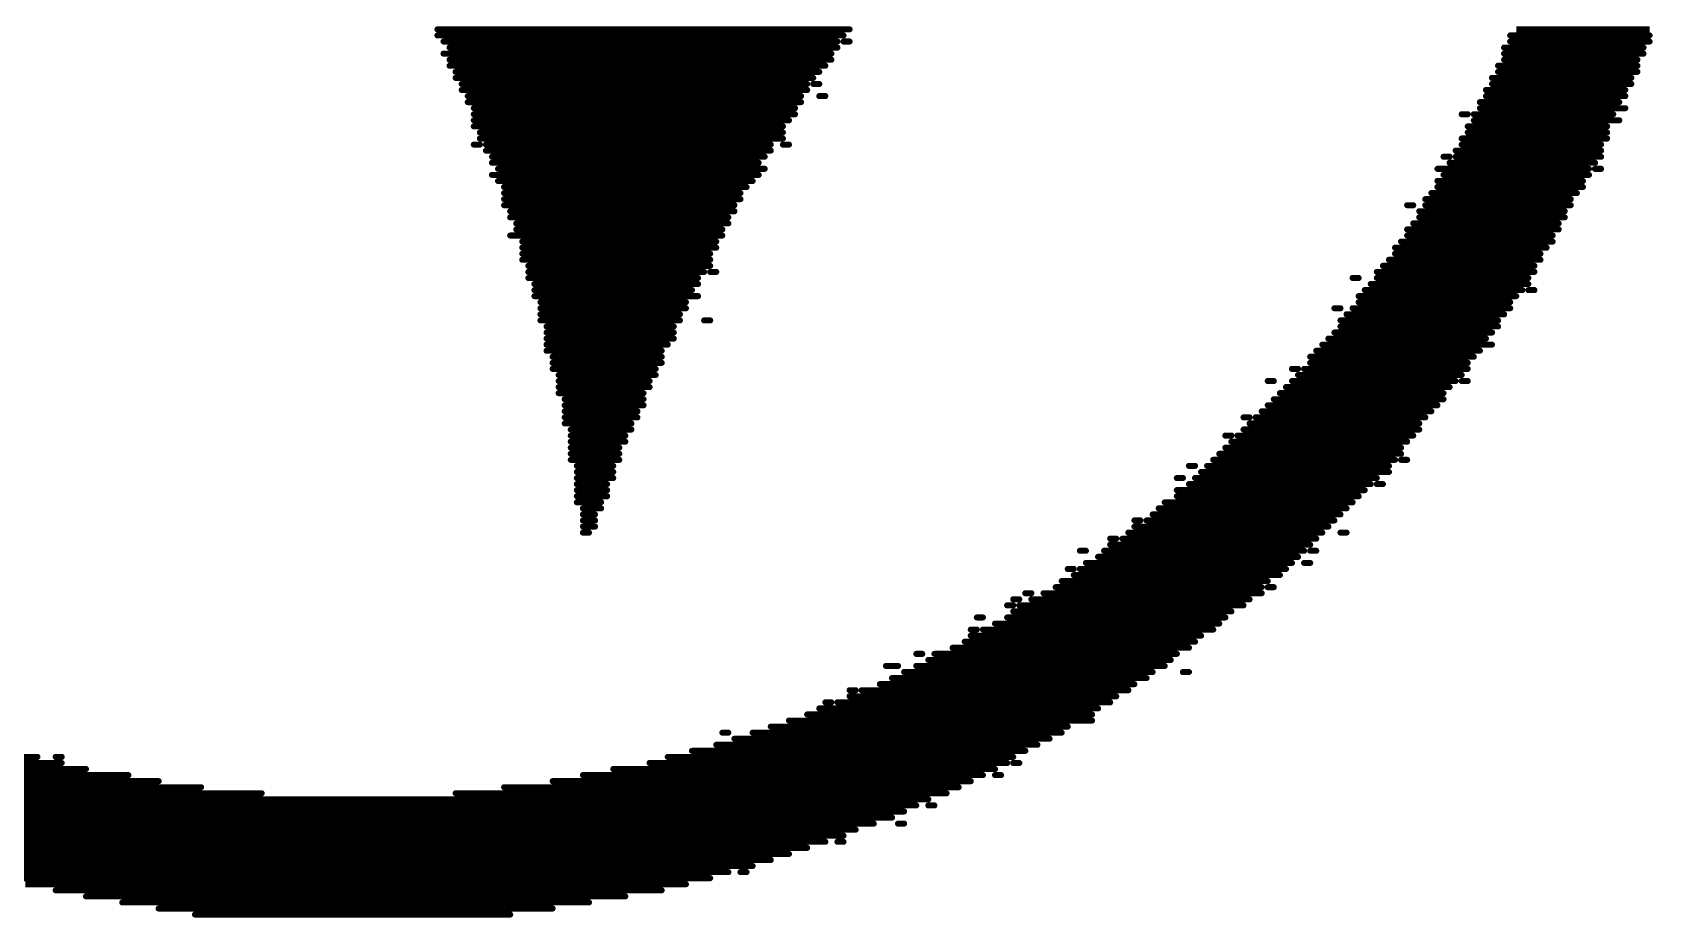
# Model space of a CAD drawing. Header units: millimetres. Extents: x -8 to 110, y -24 to 86.
# Drawn here: x 19.07 to 25.86, y 48.61 to 52.32 of the extents above; entities that cross this region are included whole.
import ezdxf

# ---------------------------------------------------------------- set-up
doc = ezdxf.new("R2010")
doc.units = ezdxf.units.MM
doc.layers.add('BottomOverlay', color=54, linetype='Continuous')

msp = doc.modelspace()

# ---------------------------------------------------------------- linework, layer by layer
at = {"layer": 'BottomOverlay', "const_width": 0.0254}
for points in [[(20.7632, 52.3304), (22.4904, 52.3304)], [(20.7632, 52.305), (22.465, 52.305)], [(20.7886, 52.2796), (22.4396, 52.2796)], [(22.465, 52.2796), (22.4904, 52.2796)], [(25.259, 52.305), (25.8432, 52.305)], [(25.259, 52.2796), (25.8432, 52.2796)], [(25.2844, 52.3304), (25.8432, 52.3304)], [(20.7886, 52.2288), (22.4142, 52.2288)], [(20.814, 52.2542), (22.4396, 52.2542)], [(25.2336, 52.2542), (25.8178, 52.2542)], [(25.2336, 52.2288), (25.8178, 52.2288)], [(20.814, 52.2034), (22.4142, 52.2034)], [(20.814, 52.178), (22.3888, 52.178)], [(20.8394, 52.1526), (22.3634, 52.1526)], [(25.2082, 52.178), (25.7924, 52.178)], [(25.2082, 52.1526), (25.7924, 52.1526)], [(25.2336, 52.2034), (25.7924, 52.2034)], [(20.8394, 52.1272), (22.338, 52.1272)], [(20.8648, 52.1018), (22.3126, 52.1018)], [(20.8648, 52.0764), (22.3126, 52.0764)], [(22.338, 52.1018), (22.3634, 52.1018)], [(25.1574, 52.0764), (25.7416, 52.0764)], [(25.1828, 52.1272), (25.767, 52.1272)], [(25.1828, 52.1018), (25.767, 52.1018)], [(20.8902, 52.051), (22.2872, 52.051)], [(20.8902, 52.0256), (22.2872, 52.0256)], [(22.3634, 52.051), (22.3888, 52.051)], [(25.132, 52.0256), (25.7162, 52.0256)], [(25.1574, 52.051), (25.7416, 52.051)], [(20.9156, 52.0002), (22.2618, 52.0002)], [(20.9156, 51.9748), (22.2618, 51.9748)], [(20.9156, 51.9494), (22.2364, 51.9494)], [(25.0558, 51.9748), (25.0812, 51.9748)], [(25.1066, 51.9748), (25.6908, 51.9748)], [(25.1066, 51.9494), (25.7162, 51.9494)], [(25.132, 52.0002), (25.7416, 52.0002)], [(20.9156, 51.924), (22.211, 51.924)], [(20.941, 51.8986), (22.211, 51.8986)], [(20.941, 51.8732), (22.211, 51.8732)], [(25.0558, 51.8732), (25.6654, 51.8732)], [(25.0812, 51.924), (25.6654, 51.924)], [(25.0812, 51.8986), (25.6654, 51.8986)], [(20.9156, 51.8478), (20.941, 51.8478)], [(20.9664, 51.8478), (22.1602, 51.8478)], [(20.9664, 51.8224), (22.1602, 51.8224)], [(22.211, 51.8478), (22.2364, 51.8478)], [(25.0304, 51.8224), (25.64, 51.8224)], [(25.0558, 51.8478), (25.64, 51.8478)], [(20.9918, 51.797), (22.1348, 51.797)], [(20.9918, 51.7716), (22.1094, 51.7716)], [(21.0172, 51.7462), (22.1348, 51.7462)], [(24.9542, 51.7462), (25.5892, 51.7462)], [(24.9796, 51.797), (25.005, 51.797)], [(25.005, 51.7716), (25.6146, 51.7716)], [(25.0304, 51.797), (25.64, 51.797)], [(25.6146, 51.7462), (25.64, 51.7462)], [(20.9918, 51.7208), (22.1094, 51.7208)], [(21.0172, 51.6954), (22.084, 51.6954)], [(21.0426, 51.67), (22.0586, 51.67)], [(24.9542, 51.6954), (25.5638, 51.6954)], [(24.9542, 51.67), (25.5638, 51.67)], [(24.9796, 51.7208), (25.5892, 51.7208)], [(21.0426, 51.6446), (22.0332, 51.6446)], [(21.0426, 51.6192), (22.0332, 51.6192)], [(21.0426, 51.5938), (22.0078, 51.5938)], [(24.8272, 51.5938), (24.8526, 51.5938)], [(24.9034, 51.6192), (25.513, 51.6192)], [(24.9034, 51.5938), (25.513, 51.5938)], [(24.9288, 51.6446), (25.5384, 51.6446)], [(21.068, 51.5684), (22.0078, 51.5684)], [(21.068, 51.543), (21.9824, 51.543)], [(24.878, 51.5684), (25.4876, 51.5684)], [(24.878, 51.543), (25.4876, 51.543)], [(21.068, 51.4668), (21.957, 51.4668)], [(21.0934, 51.5176), (21.9824, 51.5176)], [(21.0934, 51.4922), (21.957, 51.4922)], [(24.8272, 51.4922), (25.4622, 51.4922)], [(24.8272, 51.4668), (25.4368, 51.4668)], [(24.8526, 51.5176), (25.4622, 51.5176)], [(21.1188, 51.4414), (21.9316, 51.4414)], [(21.1188, 51.416), (21.9316, 51.416)], [(21.1188, 51.3906), (21.9062, 51.3906)], [(24.7764, 51.416), (25.4114, 51.416)], [(24.7764, 51.3906), (25.386, 51.3906)], [(24.8018, 51.4414), (25.4368, 51.4414)], [(21.1188, 51.3652), (21.9062, 51.3652)], [(21.1442, 51.3398), (21.9062, 51.3398)], [(24.7256, 51.3398), (25.3606, 51.3398)], [(24.751, 51.3652), (25.386, 51.3652)], [(21.1442, 51.3144), (21.8808, 51.3144)], [(21.1442, 51.289), (21.8554, 51.289)], [(21.1696, 51.2636), (21.8554, 51.2636)], [(21.9062, 51.3144), (21.9316, 51.3144)], [(24.5986, 51.289), (24.624, 51.289)], [(24.6748, 51.2636), (25.3352, 51.2636)], [(24.7002, 51.3144), (25.3606, 51.3144)], [(24.7002, 51.289), (25.3352, 51.289)], [(21.1696, 51.2382), (21.83, 51.2382)], [(21.1696, 51.2128), (21.8554, 51.2128)], [(21.195, 51.1874), (21.8046, 51.1874)], [(24.624, 51.2128), (25.2844, 51.2128)], [(24.624, 51.1874), (25.259, 51.1874)], [(24.6494, 51.2382), (25.3098, 51.2382)], [(25.3352, 51.2382), (25.3606, 51.2382)], [(21.195, 51.162), (21.8046, 51.162)], [(21.195, 51.1366), (21.7792, 51.1366)], [(24.5224, 51.162), (24.5478, 51.162)], [(24.5732, 51.1366), (25.2336, 51.1366)], [(24.5986, 51.162), (25.259, 51.162)], [(21.195, 51.1112), (21.7792, 51.1112)], [(21.2204, 51.0858), (21.7538, 51.0858)], [(21.2204, 51.0604), (21.7538, 51.0604)], [(21.8808, 51.1112), (21.9062, 51.1112)], [(24.5224, 51.0604), (25.1828, 51.0604)], [(24.5478, 51.1112), (25.2082, 51.1112)], [(24.5478, 51.0858), (25.2082, 51.0858)], [(21.2204, 51.035), (21.7538, 51.035)], [(21.2204, 51.0096), (21.7284, 51.0096)], [(21.2204, 50.9842), (21.703, 50.9842)], [(24.4462, 50.9842), (25.132, 50.9842)], [(24.4716, 51.0096), (25.1828, 51.0096)], [(24.497, 51.035), (25.1574, 51.035)], [(21.2458, 50.9588), (21.703, 50.9588)], [(21.2458, 50.9334), (21.703, 50.9334)], [(24.4208, 50.9588), (25.1066, 50.9588)], [(24.4208, 50.9334), (25.0812, 50.9334)], [(21.2458, 50.908), (21.6776, 50.908)], [(21.2712, 50.8826), (21.6776, 50.8826)], [(21.2712, 50.8572), (21.6522, 50.8572)], [(24.243, 50.8572), (24.2684, 50.8572)], [(24.3446, 50.908), (24.37, 50.908)], [(24.3446, 50.8572), (25.0304, 50.8572)], [(24.37, 50.8826), (25.0558, 50.8826)], [(24.3954, 50.908), (25.0812, 50.908)], [(25.0558, 50.8572), (25.0812, 50.8572)], [(21.2712, 50.8318), (21.6522, 50.8318)], [(21.2712, 50.8064), (21.6268, 50.8064)], [(21.2966, 50.781), (21.6268, 50.781)], [(24.2684, 50.781), (24.9796, 50.781)], [(24.2938, 50.8064), (24.9796, 50.8064)], [(24.3192, 50.8318), (25.005, 50.8318)], [(21.2966, 50.7556), (21.6268, 50.7556)], [(21.2966, 50.7302), (21.6014, 50.7302)], [(24.2176, 50.7302), (24.9288, 50.7302)], [(24.243, 50.7556), (24.9542, 50.7556)], [(21.2966, 50.7048), (21.6014, 50.7048)], [(21.2966, 50.6794), (21.576, 50.6794)], [(21.322, 50.654), (21.576, 50.654)], [(24.1414, 50.7048), (24.1668, 50.7048)], [(24.1414, 50.654), (24.878, 50.654)], [(24.1668, 50.6794), (24.878, 50.6794)], [(24.1922, 50.7048), (24.9034, 50.7048)], [(21.322, 50.6286), (21.5506, 50.6286)], [(21.322, 50.6032), (21.5506, 50.6032)], [(21.322, 50.5778), (21.5252, 50.5778)], [(24.0652, 50.6286), (24.0906, 50.6286)], [(24.0652, 50.5778), (24.8018, 50.5778)], [(24.0906, 50.6032), (24.8272, 50.6032)], [(24.116, 50.6286), (24.8526, 50.6286)], [(21.322, 50.5524), (21.5252, 50.5524)], [(21.322, 50.527), (21.5252, 50.527)], [(24.0144, 50.527), (24.7764, 50.527)], [(24.0398, 50.5524), (24.8018, 50.5524)], [(24.8018, 50.527), (24.8272, 50.527)], [(21.3474, 50.5016), (21.4998, 50.5016)], [(21.3474, 50.4762), (21.4998, 50.4762)], [(21.3474, 50.4508), (21.4998, 50.4508)], [(23.862, 50.4508), (23.8874, 50.4508)], [(23.9128, 50.5016), (23.9382, 50.5016)], [(23.9382, 50.4508), (24.7002, 50.4508)], [(23.9636, 50.4762), (24.751, 50.4762)], [(23.989, 50.5016), (24.751, 50.5016)], [(21.3474, 50.4254), (21.4744, 50.4254)], [(21.3474, 50.4), (21.4744, 50.4)], [(21.3474, 50.3746), (21.4744, 50.3746)], [(23.862, 50.4), (24.6494, 50.4)], [(23.862, 50.3746), (24.624, 50.3746)], [(23.9128, 50.4254), (24.6748, 50.4254)], [(24.7002, 50.4254), (24.7256, 50.4254)], [(21.3474, 50.3492), (21.449, 50.3492)], [(21.3728, 50.3238), (21.449, 50.3238)], [(23.7858, 50.3238), (24.5732, 50.3238)], [(23.8112, 50.3492), (24.5986, 50.3492)], [(21.3728, 50.2984), (21.4236, 50.2984)], [(21.3728, 50.273), (21.4236, 50.273)], [(21.3728, 50.2476), (21.4236, 50.2476)], [(23.6842, 50.273), (23.7096, 50.273)], [(23.6842, 50.2476), (24.497, 50.2476)], [(23.735, 50.273), (24.5224, 50.273)], [(23.7604, 50.2984), (24.5478, 50.2984)], [(21.3728, 50.2222), (21.3982, 50.2222)], [(23.5826, 50.1968), (23.608, 50.1968)], [(23.5826, 50.1714), (24.4208, 50.1714)], [(23.6334, 50.1968), (24.4462, 50.1968)], [(23.6588, 50.2222), (24.4716, 50.2222)], [(24.5478, 50.2222), (24.5732, 50.2222)], [(23.4556, 50.146), (23.481, 50.146)], [(23.5318, 50.1206), (24.37, 50.1206)], [(23.5572, 50.146), (24.3954, 50.146)], [(24.4208, 50.146), (24.4462, 50.146)], [(23.4048, 50.0698), (23.4302, 50.0698)], [(23.4302, 50.0444), (24.2938, 50.0444)], [(23.4556, 50.0698), (24.3192, 50.0698)], [(23.481, 50.0952), (24.3446, 50.0952)], [(24.3954, 50.0952), (24.4208, 50.0952)], [(23.227, 49.9682), (23.2524, 49.9682)], [(23.3032, 49.9682), (24.2176, 49.9682)], [(23.354, 49.9936), (24.2176, 49.9936)], [(23.3794, 50.019), (24.243, 50.019)], [(24.243, 49.9936), (24.2684, 49.9936)], [(23.1508, 49.9174), (23.1762, 49.9174)], [(23.1762, 49.9428), (23.2016, 49.9428)], [(23.2016, 49.9174), (24.1414, 49.9174)], [(23.2524, 49.9428), (24.1668, 49.9428)], [(23.0238, 49.8666), (23.0492, 49.8666)], [(23.1, 49.8412), (24.0398, 49.8412)], [(23.1508, 49.8666), (24.0652, 49.8666)], [(23.1762, 49.892), (24.0906, 49.892)], [(22.973, 49.765), (23.9382, 49.765)], [(22.9984, 49.8158), (23.0238, 49.8158)], [(22.9984, 49.7904), (23.9636, 49.7904)], [(23.0492, 49.8158), (24.0144, 49.8158)], [(22.7698, 49.7142), (22.7952, 49.7142)], [(22.846, 49.7142), (23.862, 49.7142)], [(22.9222, 49.7396), (23.9128, 49.7396)], [(22.6428, 49.6634), (22.6936, 49.6634)], [(22.719, 49.638), (23.7604, 49.638)], [(22.7698, 49.6634), (23.8112, 49.6634)], [(22.8206, 49.6888), (23.8366, 49.6888)], [(23.8874, 49.638), (23.9128, 49.638)], [(22.4904, 49.5618), (22.5158, 49.5618)], [(22.5412, 49.5618), (23.6588, 49.5618)], [(22.6174, 49.5872), (23.6842, 49.5872)], [(22.6682, 49.6126), (23.735, 49.6126)], [(22.3888, 49.511), (22.4142, 49.511)], [(22.4396, 49.511), (23.5826, 49.511)], [(22.4904, 49.5364), (23.608, 49.5364)], [(22.2364, 49.4348), (23.5064, 49.4348)], [(22.3126, 49.4602), (23.5064, 49.4602)], [(22.3634, 49.4856), (23.5318, 49.4856)], [(21.957, 49.384), (21.9824, 49.384)], [(22.0078, 49.3586), (23.3286, 49.3586)], [(22.084, 49.384), (23.3794, 49.384)], [(22.1602, 49.4094), (23.4048, 49.4094)], [(21.83, 49.3078), (23.227, 49.3078)], [(21.9316, 49.3332), (23.2778, 49.3332)], [(17.6644, 49.2824), (19.0868, 49.2824)], [(17.7152, 49.257), (19.1884, 49.257)], [(17.7406, 49.2316), (19.29, 49.2316)], [(19.163, 49.2824), (19.1884, 49.2824)], [(21.4998, 49.2316), (23.1, 49.2316)], [(21.6522, 49.257), (23.1508, 49.257)], [(21.7284, 49.2824), (23.1762, 49.2824)], [(23.1762, 49.257), (23.2016, 49.257)], [(17.8168, 49.2062), (19.4678, 49.2062)], [(17.8676, 49.1808), (19.5948, 49.1808)], [(17.893, 49.1554), (19.7726, 49.1554)], [(21.0426, 49.1554), (22.9476, 49.1554)], [(21.2458, 49.1808), (22.9984, 49.1808)], [(21.3728, 49.2062), (23.0492, 49.2062)], [(23.1, 49.2062), (23.1254, 49.2062)], [(17.9692, 49.13), (20.0266, 49.13)], [(18.02, 49.1046), (22.8206, 49.1046)], [(20.8394, 49.13), (22.8968, 49.13)], [(18.0454, 49.0792), (22.7698, 49.0792)], [(18.1216, 49.0538), (22.719, 49.0538)], [(18.1978, 49.0284), (22.6682, 49.0284)], [(22.8206, 49.0792), (22.846, 49.0792)], [(18.2486, 49.003), (22.592, 49.003)], [(18.2994, 48.9776), (22.5158, 48.9776)], [(18.3756, 48.9522), (22.465, 48.9522)], [(22.6936, 49.003), (22.719, 49.003)], [(18.4264, 48.9268), (22.3888, 48.9268)], [(18.528, 48.9014), (22.3126, 48.9014)], [(22.4396, 48.9268), (22.465, 48.9268)], [(18.6042, 48.876), (22.2364, 48.876)], [(18.6804, 48.8506), (22.1602, 48.8506)], [(18.7566, 48.8252), (22.084, 48.8252)], [(18.8582, 48.7998), (21.9824, 48.7998)], [(18.9344, 48.7744), (21.9062, 48.7744)], [(19.036, 48.749), (21.8046, 48.749)], [(22.0332, 48.7998), (22.0586, 48.7998)], [(19.163, 48.7236), (21.703, 48.7236)], [(19.29, 48.6982), (21.5506, 48.6982)], [(19.4424, 48.6728), (21.3982, 48.6728)], [(19.5948, 48.6474), (21.2458, 48.6474)], [(19.7472, 48.622), (21.068, 48.622)]]:
    msp.add_lwpolyline(points, dxfattribs=at)
at = {"layer": 'BottomOverlay', "const_width": 0.0127}
for points in [[(20.7569, 52.3304, 1), (20.7696, 52.3304, 1)], [(20.7569, 52.305, 1), (20.7696, 52.305, 1)], [(20.7823, 52.2796, 1), (20.795, 52.2796, 1)], [(22.4333, 52.2796, 1), (22.446, 52.2796, 1)], [(22.4587, 52.305, 1), (22.4714, 52.305, 1)], [(22.4587, 52.2796, 1), (22.4714, 52.2796, 1)], [(22.4841, 52.3304, 1), (22.4968, 52.3304, 1)], [(22.4841, 52.2796, 1), (22.4968, 52.2796, 1)], [(25.2527, 52.305, 1), (25.2654, 52.305, 1)], [(25.2527, 52.2796, 1), (25.2654, 52.2796, 1)], [(25.8369, 52.305, 1), (25.8496, 52.305, 1)], [(25.8369, 52.2796, 1), (25.8496, 52.2796, 1)], [(20.7823, 52.2288, 1), (20.795, 52.2288, 1)], [(20.8077, 52.2542, 1), (20.8204, 52.2542, 1)], [(22.4079, 52.2288, 1), (22.4206, 52.2288, 1)], [(22.4333, 52.2542, 1), (22.446, 52.2542, 1)], [(25.2273, 52.2542, 1), (25.24, 52.2542, 1)], [(25.2273, 52.2288, 1), (25.24, 52.2288, 1)], [(25.8115, 52.2542, 1), (25.8242, 52.2542, 1)], [(25.8115, 52.2288, 1), (25.8242, 52.2288, 1)], [(20.8077, 52.2034, 1), (20.8204, 52.2034, 1)], [(20.8077, 52.178, 1), (20.8204, 52.178, 1)], [(20.8331, 52.1526, 1), (20.8458, 52.1526, 1)], [(22.3571, 52.1526, 1), (22.3698, 52.1526, 1)], [(22.3825, 52.178, 1), (22.3952, 52.178, 1)], [(22.4079, 52.2034, 1), (22.4206, 52.2034, 1)], [(25.2019, 52.178, 1), (25.2146, 52.178, 1)], [(25.2019, 52.1526, 1), (25.2146, 52.1526, 1)], [(25.2273, 52.2034, 1), (25.24, 52.2034, 1)], [(25.7861, 52.2034, 1), (25.7988, 52.2034, 1)], [(25.7861, 52.178, 1), (25.7988, 52.178, 1)], [(25.7861, 52.1526, 1), (25.7988, 52.1526, 1)], [(20.8331, 52.1272, 1), (20.8458, 52.1272, 1)], [(20.8585, 52.1018, 1), (20.8712, 52.1018, 1)], [(20.8585, 52.0764, 1), (20.8712, 52.0764, 1)], [(22.3063, 52.1018, 1), (22.319, 52.1018, 1)], [(22.3063, 52.0764, 1), (22.319, 52.0764, 1)], [(22.3317, 52.1272, 1), (22.3444, 52.1272, 1)], [(22.3317, 52.1018, 1), (22.3444, 52.1018, 1)], [(22.3571, 52.1018, 1), (22.3698, 52.1018, 1)], [(25.1511, 52.0764, 1), (25.1638, 52.0764, 1)], [(25.1765, 52.1272, 1), (25.1892, 52.1272, 1)], [(25.1765, 52.1018, 1), (25.1892, 52.1018, 1)], [(25.7353, 52.0764, 1), (25.748, 52.0764, 1)], [(25.7607, 52.1272, 1), (25.7734, 52.1272, 1)], [(25.7607, 52.1018, 1), (25.7734, 52.1018, 1)], [(20.8839, 52.051, 1), (20.8966, 52.051, 1)], [(20.8839, 52.0256, 1), (20.8966, 52.0256, 1)], [(22.2809, 52.051, 1), (22.2936, 52.051, 1)], [(22.2809, 52.0256, 1), (22.2936, 52.0256, 1)], [(22.3571, 52.051, 1), (22.3698, 52.051, 1)], [(22.3825, 52.051, 1), (22.3952, 52.051, 1)], [(25.1257, 52.0256, 1), (25.1384, 52.0256, 1)], [(25.1511, 52.051, 1), (25.1638, 52.051, 1)], [(25.7099, 52.0256, 1), (25.7226, 52.0256, 1)], [(25.7353, 52.051, 1), (25.748, 52.051, 1)], [(20.9093, 52.0002, 1), (20.922, 52.0002, 1)], [(20.9093, 51.9748, 1), (20.922, 51.9748, 1)], [(20.9093, 51.9494, 1), (20.922, 51.9494, 1)], [(22.2301, 51.9494, 1), (22.2428, 51.9494, 1)], [(22.2555, 52.0002, 1), (22.2682, 52.0002, 1)], [(22.2555, 51.9748, 1), (22.2682, 51.9748, 1)], [(25.0495, 51.9748, 1), (25.0622, 51.9748, 1)], [(25.0749, 51.9748, 1), (25.0876, 51.9748, 1)], [(25.1003, 51.9748, 1), (25.113, 51.9748, 1)], [(25.1003, 51.9494, 1), (25.113, 51.9494, 1)], [(25.1257, 52.0002, 1), (25.1384, 52.0002, 1)], [(25.6845, 51.9748, 1), (25.6972, 51.9748, 1)], [(25.7099, 51.9494, 1), (25.7226, 51.9494, 1)], [(25.7353, 52.0002, 1), (25.748, 52.0002, 1)], [(20.9093, 51.924, 1), (20.922, 51.924, 1)], [(20.9347, 51.8986, 1), (20.9474, 51.8986, 1)], [(20.9347, 51.8732, 1), (20.9474, 51.8732, 1)], [(22.2047, 51.924, 1), (22.2174, 51.924, 1)], [(22.2047, 51.8986, 1), (22.2174, 51.8986, 1)], [(22.2047, 51.8732, 1), (22.2174, 51.8732, 1)], [(25.0495, 51.8732, 1), (25.0622, 51.8732, 1)], [(25.0749, 51.924, 1), (25.0876, 51.924, 1)], [(25.0749, 51.8986, 1), (25.0876, 51.8986, 1)], [(25.6591, 51.924, 1), (25.6718, 51.924, 1)], [(25.6591, 51.8986, 1), (25.6718, 51.8986, 1)], [(25.6591, 51.8732, 1), (25.6718, 51.8732, 1)], [(20.9093, 51.8478, 1), (20.922, 51.8478, 1)], [(20.9347, 51.8478, 1), (20.9474, 51.8478, 1)], [(20.9601, 51.8478, 1), (20.9728, 51.8478, 1)], [(20.9601, 51.8224, 1), (20.9728, 51.8224, 1)], [(22.1539, 51.8478, 1), (22.1666, 51.8478, 1)], [(22.1539, 51.8224, 1), (22.1666, 51.8224, 1)], [(22.2047, 51.8478, 1), (22.2174, 51.8478, 1)], [(22.2301, 51.8478, 1), (22.2428, 51.8478, 1)], [(25.0241, 51.8224, 1), (25.0368, 51.8224, 1)], [(25.0495, 51.8478, 1), (25.0622, 51.8478, 1)], [(25.6337, 51.8478, 1), (25.6464, 51.8478, 1)], [(25.6337, 51.8224, 1), (25.6464, 51.8224, 1)], [(20.9855, 51.797, 1), (20.9982, 51.797, 1)], [(20.9855, 51.7716, 1), (20.9982, 51.7716, 1)], [(21.0109, 51.7462, 1), (21.0236, 51.7462, 1)], [(22.1031, 51.7716, 1), (22.1158, 51.7716, 1)], [(22.1285, 51.797, 1), (22.1412, 51.797, 1)], [(22.1285, 51.7462, 1), (22.1412, 51.7462, 1)], [(24.9479, 51.7462, 1), (24.9606, 51.7462, 1)], [(24.9733, 51.797, 1), (24.986, 51.797, 1)], [(24.9987, 51.797, 1), (25.0114, 51.797, 1)], [(24.9987, 51.7716, 1), (25.0114, 51.7716, 1)], [(25.0241, 51.797, 1), (25.0368, 51.797, 1)], [(25.5829, 51.7462, 1), (25.5956, 51.7462, 1)], [(25.6083, 51.7716, 1), (25.621, 51.7716, 1)], [(25.6083, 51.7462, 1), (25.621, 51.7462, 1)], [(25.6337, 51.797, 1), (25.6464, 51.797, 1)], [(25.6337, 51.7462, 1), (25.6464, 51.7462, 1)], [(20.9855, 51.7208, 1), (20.9982, 51.7208, 1)], [(21.0109, 51.6954, 1), (21.0236, 51.6954, 1)], [(21.0363, 51.67, 1), (21.049, 51.67, 1)], [(22.0523, 51.67, 1), (22.065, 51.67, 1)], [(22.0777, 51.6954, 1), (22.0904, 51.6954, 1)], [(22.1031, 51.7208, 1), (22.1158, 51.7208, 1)], [(24.9479, 51.6954, 1), (24.9606, 51.6954, 1)], [(24.9479, 51.67, 1), (24.9606, 51.67, 1)], [(24.9733, 51.7208, 1), (24.986, 51.7208, 1)], [(25.5575, 51.6954, 1), (25.5702, 51.6954, 1)], [(25.5575, 51.67, 1), (25.5702, 51.67, 1)], [(25.5829, 51.7208, 1), (25.5956, 51.7208, 1)], [(21.0363, 51.6446, 1), (21.049, 51.6446, 1)], [(21.0363, 51.6192, 1), (21.049, 51.6192, 1)], [(21.0363, 51.5938, 1), (21.049, 51.5938, 1)], [(22.0015, 51.5938, 1), (22.0142, 51.5938, 1)], [(22.0269, 51.6446, 1), (22.0396, 51.6446, 1)], [(22.0269, 51.6192, 1), (22.0396, 51.6192, 1)], [(24.8209, 51.5938, 1), (24.8336, 51.5938, 1)], [(24.8463, 51.5938, 1), (24.859, 51.5938, 1)], [(24.8971, 51.6192, 1), (24.9098, 51.6192, 1)], [(24.8971, 51.5938, 1), (24.9098, 51.5938, 1)], [(24.9225, 51.6446, 1), (24.9352, 51.6446, 1)], [(25.5067, 51.6192, 1), (25.5194, 51.6192, 1)], [(25.5067, 51.5938, 1), (25.5194, 51.5938, 1)], [(25.5321, 51.6446, 1), (25.5448, 51.6446, 1)], [(21.0617, 51.5684, 1), (21.0744, 51.5684, 1)], [(21.0617, 51.543, 1), (21.0744, 51.543, 1)], [(21.9761, 51.543, 1), (21.9888, 51.543, 1)], [(22.0015, 51.5684, 1), (22.0142, 51.5684, 1)], [(24.8717, 51.5684, 1), (24.8844, 51.5684, 1)], [(24.8717, 51.543, 1), (24.8844, 51.543, 1)], [(25.4813, 51.5684, 1), (25.494, 51.5684, 1)], [(25.4813, 51.543, 1), (25.494, 51.543, 1)], [(21.0617, 51.4668, 1), (21.0744, 51.4668, 1)], [(21.0871, 51.5176, 1), (21.0998, 51.5176, 1)], [(21.0871, 51.4922, 1), (21.0998, 51.4922, 1)], [(21.9507, 51.4922, 1), (21.9634, 51.4922, 1)], [(21.9507, 51.4668, 1), (21.9634, 51.4668, 1)], [(21.9761, 51.5176, 1), (21.9888, 51.5176, 1)], [(24.8209, 51.4922, 1), (24.8336, 51.4922, 1)], [(24.8209, 51.4668, 1), (24.8336, 51.4668, 1)], [(24.8463, 51.5176, 1), (24.859, 51.5176, 1)], [(25.4305, 51.4668, 1), (25.4432, 51.4668, 1)], [(25.4559, 51.5176, 1), (25.4686, 51.5176, 1)], [(25.4559, 51.4922, 1), (25.4686, 51.4922, 1)], [(21.1125, 51.4414, 1), (21.1252, 51.4414, 1)], [(21.1125, 51.416, 1), (21.1252, 51.416, 1)], [(21.1125, 51.3906, 1), (21.1252, 51.3906, 1)], [(21.8999, 51.3906, 1), (21.9126, 51.3906, 1)], [(21.9253, 51.4414, 1), (21.938, 51.4414, 1)], [(21.9253, 51.416, 1), (21.938, 51.416, 1)], [(24.7701, 51.416, 1), (24.7828, 51.416, 1)], [(24.7701, 51.3906, 1), (24.7828, 51.3906, 1)], [(24.7955, 51.4414, 1), (24.8082, 51.4414, 1)], [(25.3797, 51.3906, 1), (25.3924, 51.3906, 1)], [(25.4051, 51.416, 1), (25.4178, 51.416, 1)], [(25.4305, 51.4414, 1), (25.4432, 51.4414, 1)], [(21.1125, 51.3652, 1), (21.1252, 51.3652, 1)], [(21.1379, 51.3398, 1), (21.1506, 51.3398, 1)], [(21.8999, 51.3652, 1), (21.9126, 51.3652, 1)], [(21.8999, 51.3398, 1), (21.9126, 51.3398, 1)], [(24.7193, 51.3398, 1), (24.732, 51.3398, 1)], [(24.7447, 51.3652, 1), (24.7574, 51.3652, 1)], [(25.3543, 51.3398, 1), (25.367, 51.3398, 1)], [(25.3797, 51.3652, 1), (25.3924, 51.3652, 1)], [(21.1379, 51.3144, 1), (21.1506, 51.3144, 1)], [(21.1379, 51.289, 1), (21.1506, 51.289, 1)], [(21.1633, 51.2636, 1), (21.176, 51.2636, 1)], [(21.8491, 51.289, 1), (21.8618, 51.289, 1)], [(21.8491, 51.2636, 1), (21.8618, 51.2636, 1)], [(21.8745, 51.3144, 1), (21.8872, 51.3144, 1)], [(21.8999, 51.3144, 1), (21.9126, 51.3144, 1)], [(21.9253, 51.3144, 1), (21.938, 51.3144, 1)], [(24.5923, 51.289, 1), (24.605, 51.289, 1)], [(24.6177, 51.289, 1), (24.6304, 51.289, 1)], [(24.6685, 51.2636, 1), (24.6812, 51.2636, 1)], [(24.6939, 51.3144, 1), (24.7066, 51.3144, 1)], [(24.6939, 51.289, 1), (24.7066, 51.289, 1)], [(25.3289, 51.289, 1), (25.3416, 51.289, 1)], [(25.3289, 51.2636, 1), (25.3416, 51.2636, 1)], [(25.3543, 51.3144, 1), (25.367, 51.3144, 1)], [(21.1633, 51.2382, 1), (21.176, 51.2382, 1)], [(21.1633, 51.2128, 1), (21.176, 51.2128, 1)], [(21.1887, 51.1874, 1), (21.2014, 51.1874, 1)], [(21.7983, 51.1874, 1), (21.811, 51.1874, 1)], [(21.8237, 51.2382, 1), (21.8364, 51.2382, 1)], [(21.8491, 51.2128, 1), (21.8618, 51.2128, 1)], [(24.6177, 51.2128, 1), (24.6304, 51.2128, 1)], [(24.6177, 51.1874, 1), (24.6304, 51.1874, 1)], [(24.6431, 51.2382, 1), (24.6558, 51.2382, 1)], [(25.2527, 51.1874, 1), (25.2654, 51.1874, 1)], [(25.2781, 51.2128, 1), (25.2908, 51.2128, 1)], [(25.3035, 51.2382, 1), (25.3162, 51.2382, 1)], [(25.3289, 51.2382, 1), (25.3416, 51.2382, 1)], [(25.3543, 51.2382, 1), (25.367, 51.2382, 1)], [(21.1887, 51.162, 1), (21.2014, 51.162, 1)], [(21.1887, 51.1366, 1), (21.2014, 51.1366, 1)], [(21.7729, 51.1366, 1), (21.7856, 51.1366, 1)], [(21.7983, 51.162, 1), (21.811, 51.162, 1)], [(24.5161, 51.162, 1), (24.5288, 51.162, 1)], [(24.5415, 51.162, 1), (24.5542, 51.162, 1)], [(24.5669, 51.1366, 1), (24.5796, 51.1366, 1)], [(24.5923, 51.162, 1), (24.605, 51.162, 1)], [(25.2273, 51.1366, 1), (25.24, 51.1366, 1)], [(25.2527, 51.162, 1), (25.2654, 51.162, 1)], [(21.1887, 51.1112, 1), (21.2014, 51.1112, 1)], [(21.2141, 51.0858, 1), (21.2268, 51.0858, 1)], [(21.2141, 51.0604, 1), (21.2268, 51.0604, 1)], [(21.7475, 51.0858, 1), (21.7602, 51.0858, 1)], [(21.7475, 51.0604, 1), (21.7602, 51.0604, 1)], [(21.7729, 51.1112, 1), (21.7856, 51.1112, 1)], [(21.8745, 51.1112, 1), (21.8872, 51.1112, 1)], [(21.8999, 51.1112, 1), (21.9126, 51.1112, 1)], [(24.5161, 51.0604, 1), (24.5288, 51.0604, 1)], [(24.5415, 51.1112, 1), (24.5542, 51.1112, 1)], [(24.5415, 51.0858, 1), (24.5542, 51.0858, 1)], [(25.1765, 51.0604, 1), (25.1892, 51.0604, 1)], [(25.2019, 51.1112, 1), (25.2146, 51.1112, 1)], [(25.2019, 51.0858, 1), (25.2146, 51.0858, 1)], [(21.2141, 51.035, 1), (21.2268, 51.035, 1)], [(21.2141, 51.0096, 1), (21.2268, 51.0096, 1)], [(21.2141, 50.9842, 1), (21.2268, 50.9842, 1)], [(21.6967, 50.9842, 1), (21.7094, 50.9842, 1)], [(21.7221, 51.0096, 1), (21.7348, 51.0096, 1)], [(21.7475, 51.035, 1), (21.7602, 51.035, 1)], [(24.4399, 50.9842, 1), (24.4526, 50.9842, 1)], [(24.4653, 51.0096, 1), (24.478, 51.0096, 1)], [(24.4907, 51.035, 1), (24.5034, 51.035, 1)], [(25.1257, 50.9842, 1), (25.1384, 50.9842, 1)], [(25.1511, 51.035, 1), (25.1638, 51.035, 1)], [(25.1765, 51.0096, 1), (25.1892, 51.0096, 1)], [(21.2395, 50.9588, 1), (21.2522, 50.9588, 1)], [(21.2395, 50.9334, 1), (21.2522, 50.9334, 1)], [(21.6967, 50.9588, 1), (21.7094, 50.9588, 1)], [(21.6967, 50.9334, 1), (21.7094, 50.9334, 1)], [(24.4145, 50.9588, 1), (24.4272, 50.9588, 1)], [(24.4145, 50.9334, 1), (24.4272, 50.9334, 1)], [(25.0749, 50.9334, 1), (25.0876, 50.9334, 1)], [(25.1003, 50.9588, 1), (25.113, 50.9588, 1)], [(21.2395, 50.908, 1), (21.2522, 50.908, 1)], [(21.2649, 50.8826, 1), (21.2776, 50.8826, 1)], [(21.2649, 50.8572, 1), (21.2776, 50.8572, 1)], [(21.6459, 50.8572, 1), (21.6586, 50.8572, 1)], [(21.6713, 50.908, 1), (21.684, 50.908, 1)], [(21.6713, 50.8826, 1), (21.684, 50.8826, 1)], [(24.2367, 50.8572, 1), (24.2494, 50.8572, 1)], [(24.2621, 50.8572, 1), (24.2748, 50.8572, 1)], [(24.3383, 50.908, 1), (24.351, 50.908, 1)], [(24.3383, 50.8572, 1), (24.351, 50.8572, 1)], [(24.3637, 50.908, 1), (24.3764, 50.908, 1)], [(24.3637, 50.8826, 1), (24.3764, 50.8826, 1)], [(24.3891, 50.908, 1), (24.4018, 50.908, 1)], [(25.0241, 50.8572, 1), (25.0368, 50.8572, 1)], [(25.0495, 50.8826, 1), (25.0622, 50.8826, 1)], [(25.0495, 50.8572, 1), (25.0622, 50.8572, 1)], [(25.0749, 50.908, 1), (25.0876, 50.908, 1)], [(25.0749, 50.8572, 1), (25.0876, 50.8572, 1)], [(21.2649, 50.8318, 1), (21.2776, 50.8318, 1)], [(21.2649, 50.8064, 1), (21.2776, 50.8064, 1)], [(21.2903, 50.781, 1), (21.303, 50.781, 1)], [(21.6205, 50.8064, 1), (21.6332, 50.8064, 1)], [(21.6205, 50.781, 1), (21.6332, 50.781, 1)], [(21.6459, 50.8318, 1), (21.6586, 50.8318, 1)], [(24.2621, 50.781, 1), (24.2748, 50.781, 1)], [(24.2875, 50.8064, 1), (24.3002, 50.8064, 1)], [(24.3129, 50.8318, 1), (24.3256, 50.8318, 1)], [(24.9733, 50.8064, 1), (24.986, 50.8064, 1)], [(24.9733, 50.781, 1), (24.986, 50.781, 1)], [(24.9987, 50.8318, 1), (25.0114, 50.8318, 1)], [(21.2903, 50.7556, 1), (21.303, 50.7556, 1)], [(21.2903, 50.7302, 1), (21.303, 50.7302, 1)], [(21.5951, 50.7302, 1), (21.6078, 50.7302, 1)], [(21.6205, 50.7556, 1), (21.6332, 50.7556, 1)], [(24.2113, 50.7302, 1), (24.224, 50.7302, 1)], [(24.2367, 50.7556, 1), (24.2494, 50.7556, 1)], [(24.9225, 50.7302, 1), (24.9352, 50.7302, 1)], [(24.9479, 50.7556, 1), (24.9606, 50.7556, 1)], [(21.2903, 50.7048, 1), (21.303, 50.7048, 1)], [(21.2903, 50.6794, 1), (21.303, 50.6794, 1)], [(21.3157, 50.654, 1), (21.3284, 50.654, 1)], [(21.5697, 50.6794, 1), (21.5824, 50.6794, 1)], [(21.5697, 50.654, 1), (21.5824, 50.654, 1)], [(21.5951, 50.7048, 1), (21.6078, 50.7048, 1)], [(24.1351, 50.7048, 1), (24.1478, 50.7048, 1)], [(24.1351, 50.654, 1), (24.1478, 50.654, 1)], [(24.1605, 50.7048, 1), (24.1732, 50.7048, 1)], [(24.1605, 50.6794, 1), (24.1732, 50.6794, 1)], [(24.1859, 50.7048, 1), (24.1986, 50.7048, 1)], [(24.8717, 50.6794, 1), (24.8844, 50.6794, 1)], [(24.8717, 50.654, 1), (24.8844, 50.654, 1)], [(24.8971, 50.7048, 1), (24.9098, 50.7048, 1)], [(21.3157, 50.6286, 1), (21.3284, 50.6286, 1)], [(21.3157, 50.6032, 1), (21.3284, 50.6032, 1)], [(21.3157, 50.5778, 1), (21.3284, 50.5778, 1)], [(21.5189, 50.5778, 1), (21.5316, 50.5778, 1)], [(21.5443, 50.6286, 1), (21.557, 50.6286, 1)], [(21.5443, 50.6032, 1), (21.557, 50.6032, 1)], [(24.0589, 50.6286, 1), (24.0716, 50.6286, 1)], [(24.0589, 50.5778, 1), (24.0716, 50.5778, 1)], [(24.0843, 50.6286, 1), (24.097, 50.6286, 1)], [(24.0843, 50.6032, 1), (24.097, 50.6032, 1)], [(24.1097, 50.6286, 1), (24.1224, 50.6286, 1)], [(24.7955, 50.5778, 1), (24.8082, 50.5778, 1)], [(24.8209, 50.6032, 1), (24.8336, 50.6032, 1)], [(24.8463, 50.6286, 1), (24.859, 50.6286, 1)], [(21.3157, 50.5524, 1), (21.3284, 50.5524, 1)], [(21.3157, 50.527, 1), (21.3284, 50.527, 1)], [(21.5189, 50.5524, 1), (21.5316, 50.5524, 1)], [(21.5189, 50.527, 1), (21.5316, 50.527, 1)], [(24.0081, 50.527, 1), (24.0208, 50.527, 1)], [(24.0335, 50.5524, 1), (24.0462, 50.5524, 1)], [(24.7701, 50.527, 1), (24.7828, 50.527, 1)], [(24.7955, 50.5524, 1), (24.8082, 50.5524, 1)], [(24.7955, 50.527, 1), (24.8082, 50.527, 1)], [(24.8209, 50.527, 1), (24.8336, 50.527, 1)], [(21.3411, 50.5016, 1), (21.3538, 50.5016, 1)], [(21.3411, 50.4762, 1), (21.3538, 50.4762, 1)], [(21.3411, 50.4508, 1), (21.3538, 50.4508, 1)], [(21.4935, 50.5016, 1), (21.5062, 50.5016, 1)], [(21.4935, 50.4762, 1), (21.5062, 50.4762, 1)], [(21.4935, 50.4508, 1), (21.5062, 50.4508, 1)], [(23.8557, 50.4508, 1), (23.8684, 50.4508, 1)], [(23.8811, 50.4508, 1), (23.8938, 50.4508, 1)], [(23.9065, 50.5016, 1), (23.9192, 50.5016, 1)], [(23.9319, 50.5016, 1), (23.9446, 50.5016, 1)], [(23.9319, 50.4508, 1), (23.9446, 50.4508, 1)], [(23.9573, 50.4762, 1), (23.97, 50.4762, 1)], [(23.9827, 50.5016, 1), (23.9954, 50.5016, 1)], [(24.6939, 50.4508, 1), (24.7066, 50.4508, 1)], [(24.7447, 50.5016, 1), (24.7574, 50.5016, 1)], [(24.7447, 50.4762, 1), (24.7574, 50.4762, 1)], [(21.3411, 50.4254, 1), (21.3538, 50.4254, 1)], [(21.3411, 50.4, 1), (21.3538, 50.4, 1)], [(21.3411, 50.3746, 1), (21.3538, 50.3746, 1)], [(21.4681, 50.4254, 1), (21.4808, 50.4254, 1)], [(21.4681, 50.4, 1), (21.4808, 50.4, 1)], [(21.4681, 50.3746, 1), (21.4808, 50.3746, 1)], [(23.8557, 50.4, 1), (23.8684, 50.4, 1)], [(23.8557, 50.3746, 1), (23.8684, 50.3746, 1)], [(23.9065, 50.4254, 1), (23.9192, 50.4254, 1)], [(24.6177, 50.3746, 1), (24.6304, 50.3746, 1)], [(24.6431, 50.4, 1), (24.6558, 50.4, 1)], [(24.6685, 50.4254, 1), (24.6812, 50.4254, 1)], [(24.6939, 50.4254, 1), (24.7066, 50.4254, 1)], [(24.7193, 50.4254, 1), (24.732, 50.4254, 1)], [(21.3411, 50.3492, 1), (21.3538, 50.3492, 1)], [(21.3665, 50.3238, 1), (21.3792, 50.3238, 1)], [(21.4427, 50.3492, 1), (21.4554, 50.3492, 1)], [(21.4427, 50.3238, 1), (21.4554, 50.3238, 1)], [(23.7795, 50.3238, 1), (23.7922, 50.3238, 1)], [(23.8049, 50.3492, 1), (23.8176, 50.3492, 1)], [(24.5669, 50.3238, 1), (24.5796, 50.3238, 1)], [(24.5923, 50.3492, 1), (24.605, 50.3492, 1)], [(21.3665, 50.2984, 1), (21.3792, 50.2984, 1)], [(21.3665, 50.273, 1), (21.3792, 50.273, 1)], [(21.3665, 50.2476, 1), (21.3792, 50.2476, 1)], [(21.4173, 50.2984, 1), (21.43, 50.2984, 1)], [(21.4173, 50.273, 1), (21.43, 50.273, 1)], [(21.4173, 50.2476, 1), (21.43, 50.2476, 1)], [(23.6779, 50.273, 1), (23.6906, 50.273, 1)], [(23.6779, 50.2476, 1), (23.6906, 50.2476, 1)], [(23.7033, 50.273, 1), (23.716, 50.273, 1)], [(23.7287, 50.273, 1), (23.7414, 50.273, 1)], [(23.7541, 50.2984, 1), (23.7668, 50.2984, 1)], [(24.4907, 50.2476, 1), (24.5034, 50.2476, 1)], [(24.5161, 50.273, 1), (24.5288, 50.273, 1)], [(24.5415, 50.2984, 1), (24.5542, 50.2984, 1)], [(21.3665, 50.2222, 1), (21.3792, 50.2222, 1)], [(21.3919, 50.2222, 1), (21.4046, 50.2222, 1)], [(23.5763, 50.1968, 1), (23.589, 50.1968, 1)], [(23.5763, 50.1714, 1), (23.589, 50.1714, 1)], [(23.6017, 50.1968, 1), (23.6144, 50.1968, 1)], [(23.6271, 50.1968, 1), (23.6398, 50.1968, 1)], [(23.6525, 50.2222, 1), (23.6652, 50.2222, 1)], [(24.4145, 50.1714, 1), (24.4272, 50.1714, 1)], [(24.4399, 50.1968, 1), (24.4526, 50.1968, 1)], [(24.4653, 50.2222, 1), (24.478, 50.2222, 1)], [(24.5415, 50.2222, 1), (24.5542, 50.2222, 1)], [(24.5669, 50.2222, 1), (24.5796, 50.2222, 1)], [(23.4493, 50.146, 1), (23.462, 50.146, 1)], [(23.4747, 50.146, 1), (23.4874, 50.146, 1)], [(23.5255, 50.1206, 1), (23.5382, 50.1206, 1)], [(23.5509, 50.146, 1), (23.5636, 50.146, 1)], [(24.3637, 50.1206, 1), (24.3764, 50.1206, 1)], [(24.3891, 50.146, 1), (24.4018, 50.146, 1)], [(24.4145, 50.146, 1), (24.4272, 50.146, 1)], [(24.4399, 50.146, 1), (24.4526, 50.146, 1)], [(23.3985, 50.0698, 1), (23.4112, 50.0698, 1)], [(23.4239, 50.0698, 1), (23.4366, 50.0698, 1)], [(23.4239, 50.0444, 1), (23.4366, 50.0444, 1)], [(23.4493, 50.0698, 1), (23.462, 50.0698, 1)], [(23.4747, 50.0952, 1), (23.4874, 50.0952, 1)], [(24.2875, 50.0444, 1), (24.3002, 50.0444, 1)], [(24.3129, 50.0698, 1), (24.3256, 50.0698, 1)], [(24.3383, 50.0952, 1), (24.351, 50.0952, 1)], [(24.3891, 50.0952, 1), (24.4018, 50.0952, 1)], [(24.4145, 50.0952, 1), (24.4272, 50.0952, 1)], [(23.2207, 49.9682, 1), (23.2334, 49.9682, 1)], [(23.2461, 49.9682, 1), (23.2588, 49.9682, 1)], [(23.2969, 49.9682, 1), (23.3096, 49.9682, 1)], [(23.3477, 49.9936, 1), (23.3604, 49.9936, 1)], [(23.3731, 50.019, 1), (23.3858, 50.019, 1)], [(24.2113, 49.9936, 1), (24.224, 49.9936, 1)], [(24.2113, 49.9682, 1), (24.224, 49.9682, 1)], [(24.2367, 50.019, 1), (24.2494, 50.019, 1)], [(24.2367, 49.9936, 1), (24.2494, 49.9936, 1)], [(24.2621, 49.9936, 1), (24.2748, 49.9936, 1)], [(23.1445, 49.9174, 1), (23.1572, 49.9174, 1)], [(23.1699, 49.9428, 1), (23.1826, 49.9428, 1)], [(23.1699, 49.9174, 1), (23.1826, 49.9174, 1)], [(23.1953, 49.9428, 1), (23.208, 49.9428, 1)], [(23.1953, 49.9174, 1), (23.208, 49.9174, 1)], [(23.2461, 49.9428, 1), (23.2588, 49.9428, 1)], [(24.1351, 49.9174, 1), (24.1478, 49.9174, 1)], [(24.1605, 49.9428, 1), (24.1732, 49.9428, 1)], [(23.0175, 49.8666, 1), (23.0302, 49.8666, 1)], [(23.0429, 49.8666, 1), (23.0556, 49.8666, 1)], [(23.0937, 49.8412, 1), (23.1064, 49.8412, 1)], [(23.1445, 49.8666, 1), (23.1572, 49.8666, 1)], [(23.1699, 49.892, 1), (23.1826, 49.892, 1)], [(24.0335, 49.8412, 1), (24.0462, 49.8412, 1)], [(24.0589, 49.8666, 1), (24.0716, 49.8666, 1)], [(24.0843, 49.892, 1), (24.097, 49.892, 1)], [(22.9667, 49.765, 1), (22.9794, 49.765, 1)], [(22.9921, 49.8158, 1), (23.0048, 49.8158, 1)], [(22.9921, 49.7904, 1), (23.0048, 49.7904, 1)], [(23.0175, 49.8158, 1), (23.0302, 49.8158, 1)], [(23.0429, 49.8158, 1), (23.0556, 49.8158, 1)], [(23.9319, 49.765, 1), (23.9446, 49.765, 1)], [(23.9573, 49.7904, 1), (23.97, 49.7904, 1)], [(24.0081, 49.8158, 1), (24.0208, 49.8158, 1)], [(22.7635, 49.7142, 1), (22.7762, 49.7142, 1)], [(22.7889, 49.7142, 1), (22.8016, 49.7142, 1)], [(22.8397, 49.7142, 1), (22.8524, 49.7142, 1)], [(22.9159, 49.7396, 1), (22.9286, 49.7396, 1)], [(23.8557, 49.7142, 1), (23.8684, 49.7142, 1)], [(23.9065, 49.7396, 1), (23.9192, 49.7396, 1)], [(22.6365, 49.6634, 1), (22.6492, 49.6634, 1)], [(22.6873, 49.6634, 1), (22.7, 49.6634, 1)], [(22.7127, 49.638, 1), (22.7254, 49.638, 1)], [(22.7635, 49.6634, 1), (22.7762, 49.6634, 1)], [(22.8143, 49.6888, 1), (22.827, 49.6888, 1)], [(23.7541, 49.638, 1), (23.7668, 49.638, 1)], [(23.8049, 49.6634, 1), (23.8176, 49.6634, 1)], [(23.8303, 49.6888, 1), (23.843, 49.6888, 1)], [(23.8811, 49.638, 1), (23.8938, 49.638, 1)], [(23.9065, 49.638, 1), (23.9192, 49.638, 1)], [(22.4841, 49.5618, 1), (22.4968, 49.5618, 1)], [(22.5095, 49.5618, 1), (22.5222, 49.5618, 1)], [(22.5349, 49.5618, 1), (22.5476, 49.5618, 1)], [(22.6111, 49.5872, 1), (22.6238, 49.5872, 1)], [(22.6619, 49.6126, 1), (22.6746, 49.6126, 1)], [(23.6525, 49.5618, 1), (23.6652, 49.5618, 1)], [(23.6779, 49.5872, 1), (23.6906, 49.5872, 1)], [(23.7287, 49.6126, 1), (23.7414, 49.6126, 1)], [(22.3825, 49.511, 1), (22.3952, 49.511, 1)], [(22.4079, 49.511, 1), (22.4206, 49.511, 1)], [(22.4333, 49.511, 1), (22.446, 49.511, 1)], [(22.4841, 49.5364, 1), (22.4968, 49.5364, 1)], [(23.5763, 49.511, 1), (23.589, 49.511, 1)], [(23.6017, 49.5364, 1), (23.6144, 49.5364, 1)], [(22.2301, 49.4348, 1), (22.2428, 49.4348, 1)], [(22.3063, 49.4602, 1), (22.319, 49.4602, 1)], [(22.3571, 49.4856, 1), (22.3698, 49.4856, 1)], [(23.5001, 49.4602, 1), (23.5128, 49.4602, 1)], [(23.5001, 49.4348, 1), (23.5128, 49.4348, 1)], [(23.5255, 49.4856, 1), (23.5382, 49.4856, 1)], [(21.9507, 49.384, 1), (21.9634, 49.384, 1)], [(21.9761, 49.384, 1), (21.9888, 49.384, 1)], [(22.0015, 49.3586, 1), (22.0142, 49.3586, 1)], [(22.0777, 49.384, 1), (22.0904, 49.384, 1)], [(22.1539, 49.4094, 1), (22.1666, 49.4094, 1)], [(23.3223, 49.3586, 1), (23.335, 49.3586, 1)], [(23.3731, 49.384, 1), (23.3858, 49.384, 1)], [(23.3985, 49.4094, 1), (23.4112, 49.4094, 1)], [(21.8237, 49.3078, 1), (21.8364, 49.3078, 1)], [(21.9253, 49.3332, 1), (21.938, 49.3332, 1)], [(23.2207, 49.3078, 1), (23.2334, 49.3078, 1)], [(23.2715, 49.3332, 1), (23.2842, 49.3332, 1)], [(19.0805, 49.2824, 1), (19.0932, 49.2824, 1)], [(19.1567, 49.2824, 1), (19.1694, 49.2824, 1)], [(19.1821, 49.2824, 1), (19.1948, 49.2824, 1)], [(19.1821, 49.257, 1), (19.1948, 49.257, 1)], [(19.2837, 49.2316, 1), (19.2964, 49.2316, 1)], [(21.4935, 49.2316, 1), (21.5062, 49.2316, 1)], [(21.6459, 49.257, 1), (21.6586, 49.257, 1)], [(21.7221, 49.2824, 1), (21.7348, 49.2824, 1)], [(23.0937, 49.2316, 1), (23.1064, 49.2316, 1)], [(23.1445, 49.257, 1), (23.1572, 49.257, 1)], [(23.1699, 49.2824, 1), (23.1826, 49.2824, 1)], [(23.1699, 49.257, 1), (23.1826, 49.257, 1)], [(23.1953, 49.257, 1), (23.208, 49.257, 1)], [(19.4615, 49.2062, 1), (19.4742, 49.2062, 1)], [(19.5885, 49.1808, 1), (19.6012, 49.1808, 1)], [(19.7663, 49.1554, 1), (19.779, 49.1554, 1)], [(21.0363, 49.1554, 1), (21.049, 49.1554, 1)], [(21.2395, 49.1808, 1), (21.2522, 49.1808, 1)], [(21.3665, 49.2062, 1), (21.3792, 49.2062, 1)], [(22.9413, 49.1554, 1), (22.954, 49.1554, 1)], [(22.9921, 49.1808, 1), (23.0048, 49.1808, 1)], [(23.0429, 49.2062, 1), (23.0556, 49.2062, 1)], [(23.0937, 49.2062, 1), (23.1064, 49.2062, 1)], [(23.1191, 49.2062, 1), (23.1318, 49.2062, 1)], [(20.0203, 49.13, 1), (20.033, 49.13, 1)], [(20.8331, 49.13, 1), (20.8458, 49.13, 1)], [(22.8143, 49.1046, 1), (22.827, 49.1046, 1)], [(22.8905, 49.13, 1), (22.9032, 49.13, 1)], [(22.6619, 49.0284, 1), (22.6746, 49.0284, 1)], [(22.7127, 49.0538, 1), (22.7254, 49.0538, 1)], [(22.7635, 49.0792, 1), (22.7762, 49.0792, 1)], [(22.8143, 49.0792, 1), (22.827, 49.0792, 1)], [(22.8397, 49.0792, 1), (22.8524, 49.0792, 1)], [(22.4587, 48.9522, 1), (22.4714, 48.9522, 1)], [(22.5095, 48.9776, 1), (22.5222, 48.9776, 1)], [(22.5857, 49.003, 1), (22.5984, 49.003, 1)], [(22.6873, 49.003, 1), (22.7, 49.003, 1)], [(22.7127, 49.003, 1), (22.7254, 49.003, 1)], [(22.3063, 48.9014, 1), (22.319, 48.9014, 1)], [(22.3825, 48.9268, 1), (22.3952, 48.9268, 1)], [(22.4333, 48.9268, 1), (22.446, 48.9268, 1)], [(22.4587, 48.9268, 1), (22.4714, 48.9268, 1)], [(22.0777, 48.8252, 1), (22.0904, 48.8252, 1)], [(22.1539, 48.8506, 1), (22.1666, 48.8506, 1)], [(22.2301, 48.876, 1), (22.2428, 48.876, 1)], [(21.7983, 48.749, 1), (21.811, 48.749, 1)], [(21.8999, 48.7744, 1), (21.9126, 48.7744, 1)], [(21.9761, 48.7998, 1), (21.9888, 48.7998, 1)], [(22.0269, 48.7998, 1), (22.0396, 48.7998, 1)], [(22.0523, 48.7998, 1), (22.065, 48.7998, 1)], [(19.1567, 48.7236, 1), (19.1694, 48.7236, 1)], [(19.2837, 48.6982, 1), (19.2964, 48.6982, 1)], [(21.5443, 48.6982, 1), (21.557, 48.6982, 1)], [(21.6967, 48.7236, 1), (21.7094, 48.7236, 1)], [(19.4361, 48.6728, 1), (19.4488, 48.6728, 1)], [(19.5885, 48.6474, 1), (19.6012, 48.6474, 1)], [(19.7409, 48.622, 1), (19.7536, 48.622, 1)], [(21.0617, 48.622, 1), (21.0744, 48.622, 1)], [(21.2395, 48.6474, 1), (21.2522, 48.6474, 1)], [(21.3919, 48.6728, 1), (21.4046, 48.6728, 1)]]:
    msp.add_lwpolyline(points, format="xyb", close=True, dxfattribs=at)

doc.saveas('drawing.dxf')
